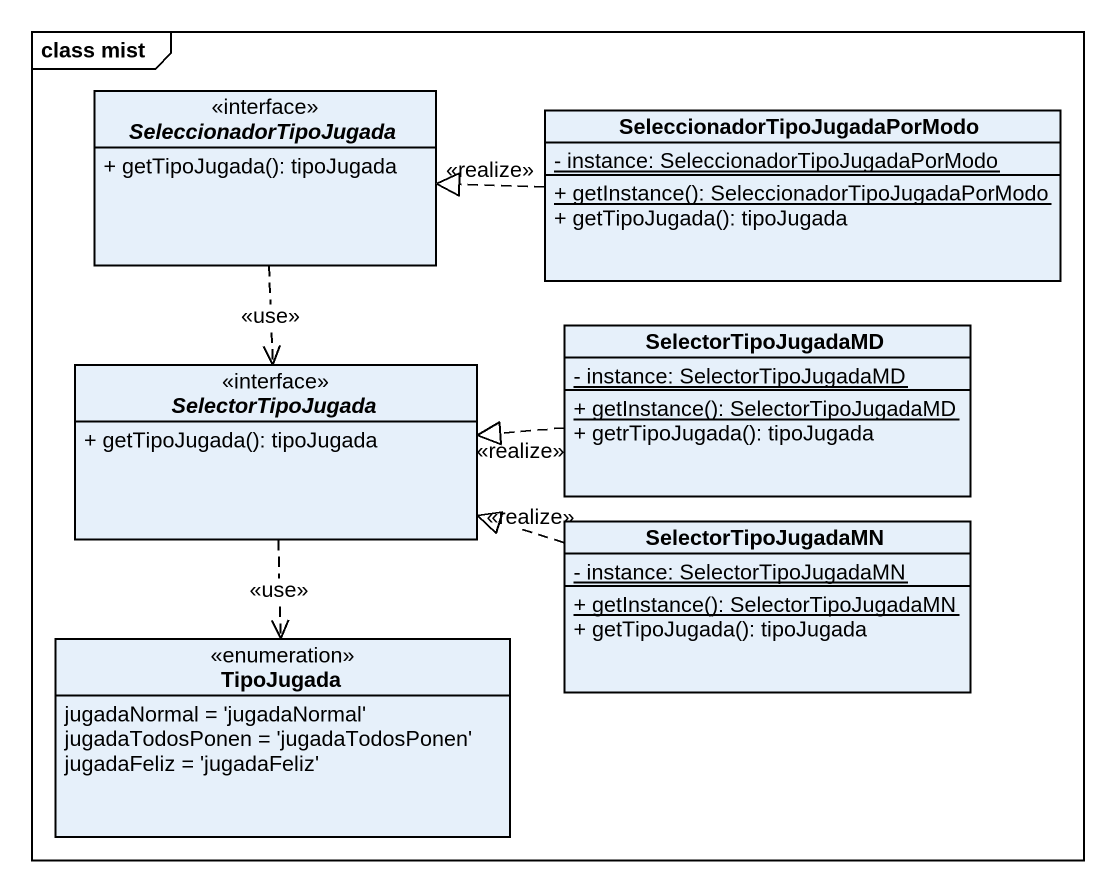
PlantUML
@startuml
mainframe class mist
hide circle
hide empty members
skinparam classAttributeIconSize 0
interface SeleccionadorTipoJugada <<interface>> {
  + getTipoJugada(): tipoJugada
}
class "SeleccionadorTipoJugadaPorModo" as SeleccionadorTipoJugadaPorMo {
  {static} - instance: SeleccionadorTipoJugadaPorModo
  {static} + getInstance(): SeleccionadorTipoJugadaPorModo
  + getTipoJugada(): tipoJugada
}
class SelectorTipoJugadaMD {
  {static} - instance: SelectorTipoJugadaMD
  {static} + getInstance(): SelectorTipoJugadaMD
  + getrTipoJugada(): tipoJugada
}
interface SelectorTipoJugada <<interface>> {
  + getTipoJugada(): tipoJugada
}
class SelectorTipoJugadaMN {
  {static} - instance: SelectorTipoJugadaMN
  {static} + getInstance(): SelectorTipoJugadaMN
  + getTipoJugada(): tipoJugada
}
enum TipoJugada {
  jugadaNormal = 'jugadaNormal'
  jugadaTodosPonen = 'jugadaTodosPonen'
  jugadaFeliz = 'jugadaFeliz'
}
SeleccionadorTipoJugada ..> SelectorTipoJugada : <<use>>
SeleccionadorTipoJugadaPorMo .left.|> SeleccionadorTipoJugada : <<realize>>
SelectorTipoJugadaMD .left.|> SelectorTipoJugada : <<realize>>
SelectorTipoJugada ..> TipoJugada : <<use>>
SelectorTipoJugadaMN .left.|> SelectorTipoJugada : <<realize>>
@enduml
